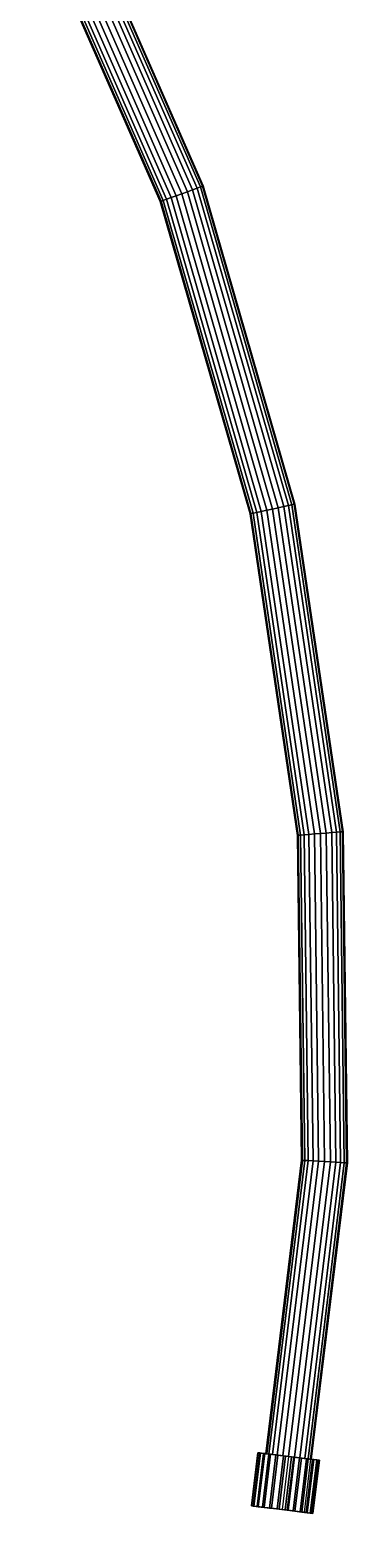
# Model space of a CAD drawing. Header units: metres. Extents: x 0.589 to 0.852, y 0.541 to 0.893.
# Drawn here: x 0.8141 to 0.8518, y 0.5407 to 0.7168 of the extents above; entities that cross this region are included whole.
import ezdxf

# ---------------------------------------------------------------- set-up
doc = ezdxf.new("R2010")
doc.units = ezdxf.units.M

msp = doc.modelspace()

# ---------------------------------------------------------------- linework, layer by layer
at = {"layer": '[0137_Black]'}
for p, q in [((0.84252, 0.54771, -0.00148), (0.84176, 0.5414, -0.00148)), ((0.84252, 0.54771, 0.0013), (0.84176, 0.5414, 0.0013)), ((0.84485, 0.54742, 0.00269), (0.84409, 0.54112, 0.00269)), ((0.84555, 0.54734, -0.00277), (0.84478, 0.54103, -0.00277)), ((0.84719, 0.54714, -0.00148), (0.84642, 0.54083, -0.00148)), ((0.84746, 0.54711, -0.00081), (0.84669, 0.5408, -0.00081))]:
    msp.add_line(p, q, dxfattribs=at)
for points, invisible_edges in [([(0.8165, 0.73299, 0.00269), (0.83151, 0.69709, 0.0026), (0.81588, 0.73266, 0.0026)], 1), ([(0.83151, 0.69709, -0.00277), (0.8165, 0.73299, -0.00287), (0.81588, 0.73266, -0.00277)], 1), ([(0.81713, 0.73331, 0.0026), (0.83217, 0.69733, 0.00269), (0.8165, 0.73299, 0.00269)], 1), ([(0.83217, 0.69733, -0.00287), (0.81713, 0.73331, -0.00277), (0.8165, 0.73299, -0.00287)], 1), ([(0.83151, 0.69709, 0.0026), (0.8165, 0.73299, 0.00269), (0.83217, 0.69733, 0.00269)], 1), ([(0.8165, 0.73299, -0.00287), (0.83151, 0.69709, -0.00277), (0.83217, 0.69733, -0.00287)], 1), ([(0.81771, 0.73362, 0.00232), (0.83283, 0.69757, 0.0026), (0.81713, 0.73331, 0.0026)], 1), ([(0.83283, 0.69757, -0.00277), (0.81771, 0.73362, -0.00249), (0.81713, 0.73331, -0.00277)], 1), ([(0.83217, 0.69733, 0.00269), (0.81713, 0.73331, 0.0026), (0.83283, 0.69757, 0.0026)], 1), ([(0.81713, 0.73331, -0.00277), (0.83217, 0.69733, -0.00287), (0.83283, 0.69757, -0.00277)], 1), ([(0.81821, 0.73388, 0.00188), (0.83345, 0.69779, 0.00232), (0.81771, 0.73362, 0.00232)], 1), ([(0.83345, 0.69779, -0.00249), (0.81821, 0.73388, -0.00205), (0.81771, 0.73362, -0.00249)], 1), ([(0.83283, 0.69757, 0.0026), (0.81771, 0.73362, 0.00232), (0.83345, 0.69779, 0.00232)], 1), ([(0.81771, 0.73362, -0.00249), (0.83283, 0.69757, -0.00277), (0.83345, 0.69779, -0.00249)], 1), ([(0.83438, 0.69813, 0.0013), (0.81821, 0.73388, 0.00188), (0.81859, 0.73408, 0.0013)], 1), ([(0.81821, 0.73388, -0.00205), (0.83438, 0.69813, -0.00148), (0.81859, 0.73408, -0.00148)], 1), ([(0.83345, 0.69779, 0.00232), (0.81821, 0.73388, 0.00188), (0.83398, 0.69799, 0.00188)], 1), ([(0.81821, 0.73388, 0.00188), (0.83438, 0.69813, 0.0013), (0.83398, 0.69799, 0.00188)], 1), ([(0.83438, 0.69813, -0.00148), (0.81821, 0.73388, -0.00205), (0.83398, 0.69799, -0.00205)], 1), ([(0.81821, 0.73388, -0.00205), (0.83345, 0.69779, -0.00249), (0.83398, 0.69799, -0.00205)], 1), ([(0.83464, 0.69822, 0.00063), (0.81859, 0.73408, 0.0013), (0.81883, 0.7342, 0.00063)], 1), ([(0.81859, 0.73408, -0.00148), (0.83464, 0.69822, -0.00081), (0.81883, 0.7342, -0.00081)], 1), ([(0.81859, 0.73408, 0.0013), (0.83464, 0.69822, 0.00063), (0.83438, 0.69813, 0.0013)], 1), ([(0.83464, 0.69822, -0.00081), (0.81859, 0.73408, -0.00148), (0.83438, 0.69813, -0.00148)], 1), ([(0.83472, 0.69826, -0.00009), (0.81883, 0.7342, 0.00063), (0.81891, 0.73425, -0.00009)], 1), ([(0.81883, 0.7342, -0.00081), (0.83472, 0.69826, -0.00009), (0.81891, 0.73425, -0.00009)], 1), ([(0.81883, 0.7342, 0.00063), (0.83472, 0.69826, -0.00009), (0.83464, 0.69822, 0.00063)], 1), ([(0.83472, 0.69826, -0.00009), (0.81883, 0.7342, -0.00081), (0.83464, 0.69822, -0.00081)], 1), ([(0.81409, 0.73173, -0.00009), (0.8297, 0.69644, -0.00081), (0.81418, 0.73177, -0.00081)], 1), ([(0.8297, 0.69644, 0.00063), (0.81409, 0.73173, -0.00009), (0.81418, 0.73177, 0.00063)], 1), ([(0.8297, 0.69644, -0.00081), (0.81409, 0.73173, -0.00009), (0.82961, 0.69641, -0.00009)], 1), ([(0.81409, 0.73173, -0.00009), (0.8297, 0.69644, 0.00063), (0.82961, 0.69641, -0.00009)], 1), ([(0.82995, 0.69653, 0.0013), (0.81418, 0.73177, 0.00063), (0.81442, 0.7319, 0.0013)], 1), ([(0.81418, 0.73177, -0.00081), (0.82995, 0.69653, -0.00148), (0.81442, 0.7319, -0.00148)], 1), ([(0.81418, 0.73177, 0.00063), (0.82995, 0.69653, 0.0013), (0.8297, 0.69644, 0.00063)], 1), ([(0.82995, 0.69653, -0.00148), (0.81418, 0.73177, -0.00081), (0.8297, 0.69644, -0.00081)], 1), ([(0.83036, 0.69668, 0.00188), (0.81442, 0.7319, 0.0013), (0.8148, 0.7321, 0.00188)], 1), ([(0.81442, 0.7319, -0.00148), (0.83036, 0.69668, -0.00205), (0.8148, 0.7321, -0.00205)], 1), ([(0.81442, 0.7319, 0.0013), (0.83036, 0.69668, 0.00188), (0.82995, 0.69653, 0.0013)], 1), ([(0.83036, 0.69668, -0.00205), (0.81442, 0.7319, -0.00148), (0.82995, 0.69653, -0.00148)], 1), ([(0.8153, 0.73236, 0.00232), (0.83036, 0.69668, 0.00188), (0.8148, 0.7321, 0.00188)], 1), ([(0.83036, 0.69668, -0.00205), (0.8153, 0.73236, -0.00249), (0.8148, 0.7321, -0.00205)], 1), ([(0.81588, 0.73266, 0.0026), (0.83089, 0.69687, 0.00232), (0.8153, 0.73236, 0.00232)], 1), ([(0.83089, 0.69687, -0.00249), (0.81588, 0.73266, -0.00277), (0.8153, 0.73236, -0.00249)], 1), ([(0.83036, 0.69668, 0.00188), (0.8153, 0.73236, 0.00232), (0.83089, 0.69687, 0.00232)], 1), ([(0.8153, 0.73236, -0.00249), (0.83036, 0.69668, -0.00205), (0.83089, 0.69687, -0.00249)], 1), ([(0.83089, 0.69687, 0.00232), (0.81588, 0.73266, 0.0026), (0.83151, 0.69709, 0.0026)], 1), ([(0.81588, 0.73266, -0.00277), (0.83089, 0.69687, -0.00249), (0.83151, 0.69709, -0.00277)], 1), ([(0.83283, 0.69757, 0.0026), (0.84294, 0.6599, 0.00269), (0.83217, 0.69733, 0.00269)], 1), ([(0.84294, 0.6599, -0.00287), (0.83283, 0.69757, -0.00277), (0.83217, 0.69733, -0.00287)], 1), ([(0.83345, 0.69779, 0.00232), (0.84362, 0.66005, 0.0026), (0.83283, 0.69757, 0.0026)], 1), ([(0.84362, 0.66005, -0.00277), (0.83345, 0.69779, -0.00249), (0.83283, 0.69757, -0.00277)], 1), ([(0.84294, 0.6599, 0.00269), (0.83283, 0.69757, 0.0026), (0.84362, 0.66005, 0.0026)], 1), ([(0.83283, 0.69757, -0.00277), (0.84294, 0.6599, -0.00287), (0.84362, 0.66005, -0.00277)], 1), ([(0.83398, 0.69799, 0.00188), (0.84427, 0.66019, 0.00232), (0.83345, 0.69779, 0.00232)], 1), ([(0.84427, 0.66019, -0.00249), (0.83398, 0.69799, -0.00205), (0.83345, 0.69779, -0.00249)], 1), ([(0.84362, 0.66005, 0.0026), (0.83345, 0.69779, 0.00232), (0.84427, 0.66019, 0.00232)], 1), ([(0.83345, 0.69779, -0.00249), (0.84362, 0.66005, -0.00277), (0.84427, 0.66019, -0.00249)], 1), ([(0.84524, 0.6604, 0.0013), (0.83398, 0.69799, 0.00188), (0.83438, 0.69813, 0.0013)], 1), ([(0.83398, 0.69799, -0.00205), (0.84524, 0.6604, -0.00148), (0.83438, 0.69813, -0.00148)], 1), ([(0.84427, 0.66019, 0.00232), (0.83398, 0.69799, 0.00188), (0.84482, 0.66031, 0.00188)], 1), ([(0.83398, 0.69799, 0.00188), (0.84524, 0.6604, 0.0013), (0.84482, 0.66031, 0.00188)], 1), ([(0.84524, 0.6604, -0.00148), (0.83398, 0.69799, -0.00205), (0.84482, 0.66031, -0.00205)], 1), ([(0.83398, 0.69799, -0.00205), (0.84427, 0.66019, -0.00249), (0.84482, 0.66031, -0.00205)], 1), ([(0.8455, 0.66046, 0.00063), (0.83438, 0.69813, 0.0013), (0.83464, 0.69822, 0.00063)], 1), ([(0.83438, 0.69813, -0.00148), (0.8455, 0.66046, -0.00081), (0.83464, 0.69822, -0.00081)], 1), ([(0.83438, 0.69813, 0.0013), (0.8455, 0.66046, 0.00063), (0.84524, 0.6604, 0.0013)], 1), ([(0.8455, 0.66046, -0.00081), (0.83438, 0.69813, -0.00148), (0.84524, 0.6604, -0.00148)], 1), ([(0.84559, 0.66048, -0.00009), (0.83464, 0.69822, 0.00063), (0.83472, 0.69826, -0.00009)], 1), ([(0.83464, 0.69822, -0.00081), (0.84559, 0.66048, -0.00009), (0.83472, 0.69826, -0.00009)], 1), ([(0.83464, 0.69822, 0.00063), (0.84559, 0.66048, -0.00009), (0.8455, 0.66046, 0.00063)], 1), ([(0.84559, 0.66048, -0.00009), (0.83464, 0.69822, -0.00081), (0.8455, 0.66046, -0.00081)], 1), ([(0.82961, 0.69641, -0.00009), (0.84037, 0.65935, -0.00081), (0.8297, 0.69644, -0.00081)], 1), ([(0.84037, 0.65935, 0.00063), (0.82961, 0.69641, -0.00009), (0.8297, 0.69644, 0.00063)], 1), ([(0.84037, 0.65935, -0.00081), (0.82961, 0.69641, -0.00009), (0.84028, 0.65933, -0.00009)], 1), ([(0.82961, 0.69641, -0.00009), (0.84037, 0.65935, 0.00063), (0.84028, 0.65933, -0.00009)], 1), ([(0.84064, 0.65941, 0.0013), (0.8297, 0.69644, 0.00063), (0.82995, 0.69653, 0.0013)], 1), ([(0.8297, 0.69644, -0.00081), (0.84064, 0.65941, -0.00148), (0.82995, 0.69653, -0.00148)], 1), ([(0.8297, 0.69644, 0.00063), (0.84064, 0.65941, 0.0013), (0.84037, 0.65935, 0.00063)], 1), ([(0.84064, 0.65941, -0.00148), (0.8297, 0.69644, -0.00081), (0.84037, 0.65935, -0.00081)], 1), ([(0.84106, 0.6595, 0.00188), (0.82995, 0.69653, 0.0013), (0.83036, 0.69668, 0.00188)], 1), ([(0.82995, 0.69653, -0.00148), (0.84106, 0.6595, -0.00205), (0.83036, 0.69668, -0.00205)], 1), ([(0.82995, 0.69653, 0.0013), (0.84106, 0.6595, 0.00188), (0.84064, 0.65941, 0.0013)], 1), ([(0.84106, 0.6595, -0.00205), (0.82995, 0.69653, -0.00148), (0.84064, 0.65941, -0.00148)], 1), ([(0.83089, 0.69687, 0.00232), (0.84106, 0.6595, 0.00188), (0.83036, 0.69668, 0.00188)], 1), ([(0.84106, 0.6595, -0.00205), (0.83089, 0.69687, -0.00249), (0.83036, 0.69668, -0.00205)], 1), ([(0.83151, 0.69709, 0.0026), (0.84161, 0.65962, 0.00232), (0.83089, 0.69687, 0.00232)], 1), ([(0.84161, 0.65962, -0.00249), (0.83151, 0.69709, -0.00277), (0.83089, 0.69687, -0.00249)], 1), ([(0.84106, 0.6595, 0.00188), (0.83089, 0.69687, 0.00232), (0.84161, 0.65962, 0.00232)], 1), ([(0.83089, 0.69687, -0.00249), (0.84106, 0.6595, -0.00205), (0.84161, 0.65962, -0.00249)], 1), ([(0.83217, 0.69733, 0.00269), (0.84225, 0.65975, 0.0026), (0.83151, 0.69709, 0.0026)], 1), ([(0.84225, 0.65975, -0.00277), (0.83217, 0.69733, -0.00287), (0.83151, 0.69709, -0.00277)], 1), ([(0.84161, 0.65962, 0.00232), (0.83151, 0.69709, 0.0026), (0.84225, 0.65975, 0.0026)], 1), ([(0.83151, 0.69709, -0.00277), (0.84161, 0.65962, -0.00249), (0.84225, 0.65975, -0.00277)], 1), ([(0.84225, 0.65975, 0.0026), (0.83217, 0.69733, 0.00269), (0.84294, 0.6599, 0.00269)], 1), ([(0.83217, 0.69733, -0.00287), (0.84225, 0.65975, -0.00277), (0.84294, 0.6599, -0.00287)], 1), ([(0.84028, 0.65933, -0.00009), (0.846, 0.62117, -0.00081), (0.84037, 0.65935, -0.00081)], 1), ([(0.846, 0.62117, 0.00063), (0.84028, 0.65933, -0.00009), (0.84037, 0.65935, 0.00063)], 1), ([(0.846, 0.62117, -0.00081), (0.84028, 0.65933, -0.00009), (0.84591, 0.62116, -0.00009)], 1), ([(0.84028, 0.65933, -0.00009), (0.846, 0.62117, 0.00063), (0.84591, 0.62116, -0.00009)], 1), ([(0.84627, 0.62119, 0.0013), (0.84037, 0.65935, 0.00063), (0.84064, 0.65941, 0.0013)], 1), ([(0.84037, 0.65935, -0.00081), (0.84627, 0.62119, -0.00148), (0.84064, 0.65941, -0.00148)], 1), ([(0.84037, 0.65935, 0.00063), (0.84627, 0.62119, 0.0013), (0.846, 0.62117, 0.00063)], 1), ([(0.84627, 0.62119, -0.00148), (0.84037, 0.65935, -0.00081), (0.846, 0.62117, -0.00081)], 1), ([(0.8467, 0.62122, 0.00188), (0.84064, 0.65941, 0.0013), (0.84106, 0.6595, 0.00188)], 1), ([(0.84064, 0.65941, -0.00148), (0.8467, 0.62122, -0.00205), (0.84106, 0.6595, -0.00205)], 1), ([(0.84064, 0.65941, 0.0013), (0.8467, 0.62122, 0.00188), (0.84627, 0.62119, 0.0013)], 1), ([(0.8467, 0.62122, -0.00205), (0.84064, 0.65941, -0.00148), (0.84627, 0.62119, -0.00148)], 1), ([(0.84161, 0.65962, 0.00232), (0.8467, 0.62122, 0.00188), (0.84106, 0.6595, 0.00188)], 1), ([(0.8467, 0.62122, -0.00205), (0.84161, 0.65962, -0.00249), (0.84106, 0.6595, -0.00205)], 1), ([(0.84225, 0.65975, 0.0026), (0.84726, 0.62127, 0.00232), (0.84161, 0.65962, 0.00232)], 1), ([(0.84726, 0.62127, -0.00249), (0.84225, 0.65975, -0.00277), (0.84161, 0.65962, -0.00249)], 1), ([(0.8467, 0.62122, 0.00188), (0.84161, 0.65962, 0.00232), (0.84726, 0.62127, 0.00232)], 1), ([(0.84161, 0.65962, -0.00249), (0.8467, 0.62122, -0.00205), (0.84726, 0.62127, -0.00249)], 1), ([(0.84294, 0.6599, 0.00269), (0.84792, 0.62132, 0.0026), (0.84225, 0.65975, 0.0026)], 1), ([(0.84792, 0.62132, -0.00277), (0.84294, 0.6599, -0.00287), (0.84225, 0.65975, -0.00277)], 1), ([(0.84726, 0.62127, 0.00232), (0.84225, 0.65975, 0.0026), (0.84792, 0.62132, 0.0026)], 1), ([(0.84225, 0.65975, -0.00277), (0.84726, 0.62127, -0.00249), (0.84792, 0.62132, -0.00277)], 1), ([(0.84362, 0.66005, 0.0026), (0.84862, 0.62137, 0.00269), (0.84294, 0.6599, 0.00269)], 1), ([(0.84862, 0.62137, -0.00287), (0.84362, 0.66005, -0.00277), (0.84294, 0.6599, -0.00287)], 1), ([(0.84792, 0.62132, 0.0026), (0.84294, 0.6599, 0.00269), (0.84862, 0.62137, 0.00269)], 1), ([(0.84294, 0.6599, -0.00287), (0.84792, 0.62132, -0.00277), (0.84862, 0.62137, -0.00287)], 1), ([(0.84427, 0.66019, 0.00232), (0.84932, 0.62143, 0.0026), (0.84362, 0.66005, 0.0026)], 1), ([(0.84932, 0.62143, -0.00277), (0.84427, 0.66019, -0.00249), (0.84362, 0.66005, -0.00277)], 1), ([(0.84862, 0.62137, 0.00269), (0.84362, 0.66005, 0.0026), (0.84932, 0.62143, 0.0026)], 1), ([(0.84362, 0.66005, -0.00277), (0.84862, 0.62137, -0.00287), (0.84932, 0.62143, -0.00277)], 1), ([(0.84482, 0.66031, 0.00188), (0.84997, 0.62148, 0.00232), (0.84427, 0.66019, 0.00232)], 1), ([(0.84997, 0.62148, -0.00249), (0.84482, 0.66031, -0.00205), (0.84427, 0.66019, -0.00249)], 1), ([(0.84932, 0.62143, 0.0026), (0.84427, 0.66019, 0.00232), (0.84997, 0.62148, 0.00232)], 1), ([(0.84427, 0.66019, -0.00249), (0.84932, 0.62143, -0.00277), (0.84997, 0.62148, -0.00249)], 1), ([(0.85097, 0.62156, 0.0013), (0.84482, 0.66031, 0.00188), (0.84524, 0.6604, 0.0013)], 1), ([(0.84482, 0.66031, -0.00205), (0.85097, 0.62156, -0.00148), (0.84524, 0.6604, -0.00148)], 1), ([(0.84997, 0.62148, 0.00232), (0.84482, 0.66031, 0.00188), (0.85054, 0.62153, 0.00188)], 1), ([(0.84482, 0.66031, 0.00188), (0.85097, 0.62156, 0.0013), (0.85054, 0.62153, 0.00188)], 1), ([(0.85097, 0.62156, -0.00148), (0.84482, 0.66031, -0.00205), (0.85054, 0.62153, -0.00205)], 1), ([(0.84482, 0.66031, -0.00205), (0.84997, 0.62148, -0.00249), (0.85054, 0.62153, -0.00205)], 1), ([(0.85124, 0.62158, 0.00063), (0.84524, 0.6604, 0.0013), (0.8455, 0.66046, 0.00063)], 1), ([(0.84524, 0.6604, -0.00148), (0.85124, 0.62158, -0.00081), (0.8455, 0.66046, -0.00081)], 1), ([(0.84524, 0.6604, 0.0013), (0.85124, 0.62158, 0.00063), (0.85097, 0.62156, 0.0013)], 1), ([(0.85124, 0.62158, -0.00081), (0.84524, 0.6604, -0.00148), (0.85097, 0.62156, -0.00148)], 1), ([(0.85133, 0.62159, -0.00009), (0.8455, 0.66046, 0.00063), (0.84559, 0.66048, -0.00009)], 1), ([(0.8455, 0.66046, -0.00081), (0.85133, 0.62159, -0.00009), (0.84559, 0.66048, -0.00009)], 1), ([(0.8455, 0.66046, 0.00063), (0.85133, 0.62159, -0.00009), (0.85124, 0.62158, 0.00063)], 1), ([(0.85133, 0.62159, -0.00009), (0.8455, 0.66046, -0.00081), (0.85124, 0.62158, -0.00081)], 1), ([(0.84591, 0.62116, -0.00009), (0.84649, 0.58257, -0.00081), (0.846, 0.62117, -0.00081)], 1), ([(0.84649, 0.58257, 0.00063), (0.84591, 0.62116, -0.00009), (0.846, 0.62117, 0.00063)], 1), ([(0.84649, 0.58257, -0.00081), (0.84591, 0.62116, -0.00009), (0.8464, 0.58258, -0.00009)], 1), ([(0.84591, 0.62116, -0.00009), (0.84649, 0.58257, 0.00063), (0.8464, 0.58258, -0.00009)], 1), ([(0.84676, 0.58256, 0.0013), (0.846, 0.62117, 0.00063), (0.84627, 0.62119, 0.0013)], 1), ([(0.846, 0.62117, -0.00081), (0.84676, 0.58256, -0.00148), (0.84627, 0.62119, -0.00148)], 1), ([(0.846, 0.62117, 0.00063), (0.84676, 0.58256, 0.0013), (0.84649, 0.58257, 0.00063)], 1), ([(0.84676, 0.58256, -0.00148), (0.846, 0.62117, -0.00081), (0.84649, 0.58257, -0.00081)], 1), ([(0.84719, 0.58254, 0.00188), (0.84627, 0.62119, 0.0013), (0.8467, 0.62122, 0.00188)], 1), ([(0.84627, 0.62119, -0.00148), (0.84719, 0.58254, -0.00205), (0.8467, 0.62122, -0.00205)], 1), ([(0.84627, 0.62119, 0.0013), (0.84719, 0.58254, 0.00188), (0.84676, 0.58256, 0.0013)], 1), ([(0.84719, 0.58254, -0.00205), (0.84627, 0.62119, -0.00148), (0.84676, 0.58256, -0.00148)], 1), ([(0.84726, 0.62127, 0.00232), (0.84719, 0.58254, 0.00188), (0.8467, 0.62122, 0.00188)], 1), ([(0.84719, 0.58254, -0.00205), (0.84726, 0.62127, -0.00249), (0.8467, 0.62122, -0.00205)], 1), ([(0.84719, 0.58254, 0.00188), (0.84726, 0.62127, 0.00232), (0.84776, 0.5825, 0.00232)], 1), ([(0.84726, 0.62127, -0.00249), (0.84719, 0.58254, -0.00205), (0.84776, 0.5825, -0.00249)], 1), ([(0.84792, 0.62132, 0.0026), (0.84776, 0.5825, 0.00232), (0.84726, 0.62127, 0.00232)], 1), ([(0.84776, 0.5825, -0.00249), (0.84792, 0.62132, -0.00277), (0.84726, 0.62127, -0.00249)], 1), ([(0.84776, 0.5825, 0.00232), (0.84792, 0.62132, 0.0026), (0.84841, 0.58247, 0.0026)], 1), ([(0.84792, 0.62132, -0.00277), (0.84776, 0.5825, -0.00249), (0.84841, 0.58247, -0.00277)], 1), ([(0.84862, 0.62137, 0.00269), (0.84841, 0.58247, 0.0026), (0.84792, 0.62132, 0.0026)], 1), ([(0.84841, 0.58247, -0.00277), (0.84862, 0.62137, -0.00287), (0.84792, 0.62132, -0.00277)], 1), ([(0.84841, 0.58247, 0.0026), (0.84862, 0.62137, 0.00269), (0.84911, 0.58243, 0.00269)], 1), ([(0.84862, 0.62137, -0.00287), (0.84841, 0.58247, -0.00277), (0.84911, 0.58243, -0.00287)], 1), ([(0.84932, 0.62143, 0.0026), (0.84911, 0.58243, 0.00269), (0.84862, 0.62137, 0.00269)], 1), ([(0.84911, 0.58243, -0.00287), (0.84932, 0.62143, -0.00277), (0.84862, 0.62137, -0.00287)], 1), ([(0.84911, 0.58243, 0.00269), (0.84932, 0.62143, 0.0026), (0.84982, 0.58239, 0.0026)], 1), ([(0.84932, 0.62143, -0.00277), (0.84911, 0.58243, -0.00287), (0.84982, 0.58239, -0.00277)], 1), ([(0.84997, 0.62148, 0.00232), (0.84982, 0.58239, 0.0026), (0.84932, 0.62143, 0.0026)], 1), ([(0.84982, 0.58239, -0.00277), (0.84997, 0.62148, -0.00249), (0.84932, 0.62143, -0.00277)], 1), ([(0.84982, 0.58239, 0.0026), (0.84997, 0.62148, 0.00232), (0.85047, 0.58236, 0.00232)], 1), ([(0.84997, 0.62148, -0.00249), (0.84982, 0.58239, -0.00277), (0.85047, 0.58236, -0.00249)], 1), ([(0.85054, 0.62153, 0.00188), (0.85047, 0.58236, 0.00232), (0.84997, 0.62148, 0.00232)], 1), ([(0.85047, 0.58236, -0.00249), (0.85054, 0.62153, -0.00205), (0.84997, 0.62148, -0.00249)], 1), ([(0.85047, 0.58236, 0.00232), (0.85054, 0.62153, 0.00188), (0.85103, 0.58233, 0.00188)], 1), ([(0.85054, 0.62153, -0.00205), (0.85047, 0.58236, -0.00249), (0.85103, 0.58233, -0.00205)], 1), ([(0.85146, 0.5823, 0.0013), (0.85054, 0.62153, 0.00188), (0.85097, 0.62156, 0.0013)], 1), ([(0.85054, 0.62153, -0.00205), (0.85146, 0.5823, -0.00148), (0.85097, 0.62156, -0.00148)], 1), ([(0.85054, 0.62153, 0.00188), (0.85146, 0.5823, 0.0013), (0.85103, 0.58233, 0.00188)], 1), ([(0.85146, 0.5823, -0.00148), (0.85054, 0.62153, -0.00205), (0.85103, 0.58233, -0.00205)], 1), ([(0.85174, 0.58229, 0.00063), (0.85097, 0.62156, 0.0013), (0.85124, 0.62158, 0.00063)], 1), ([(0.85097, 0.62156, -0.00148), (0.85174, 0.58229, -0.00081), (0.85124, 0.62158, -0.00081)], 1), ([(0.85097, 0.62156, 0.0013), (0.85174, 0.58229, 0.00063), (0.85146, 0.5823, 0.0013)], 1), ([(0.85174, 0.58229, -0.00081), (0.85097, 0.62156, -0.00148), (0.85146, 0.5823, -0.00148)], 1), ([(0.85183, 0.58228, -0.00009), (0.85124, 0.62158, 0.00063), (0.85133, 0.62159, -0.00009)], 1), ([(0.85124, 0.62158, -0.00081), (0.85183, 0.58228, -0.00009), (0.85133, 0.62159, -0.00009)], 1), ([(0.85124, 0.62158, 0.00063), (0.85183, 0.58228, -0.00009), (0.85174, 0.58229, 0.00063)], 1), ([(0.85183, 0.58228, -0.00009), (0.85124, 0.62158, -0.00081), (0.85174, 0.58229, -0.00081)], 1), ([(0.84649, 0.58257, 0.00063), (0.84216, 0.54775, -0.00009), (0.8464, 0.58258, -0.00009)], 1), ([(0.84216, 0.54775, -0.00009), (0.84649, 0.58257, -0.00081), (0.8464, 0.58258, -0.00009)], 1), ([(0.84216, 0.54775, -0.00009), (0.84649, 0.58257, 0.00063), (0.84225, 0.54774, 0.00063)], 1), ([(0.84649, 0.58257, -0.00081), (0.84216, 0.54775, -0.00009), (0.84225, 0.54774, -0.00081)], 1), ([(0.84676, 0.58256, 0.0013), (0.84225, 0.54774, 0.00063), (0.84649, 0.58257, 0.00063)], 1), ([(0.84225, 0.54774, -0.00081), (0.84676, 0.58256, -0.00148), (0.84649, 0.58257, -0.00081)], 1), ([(0.84225, 0.54774, 0.00063), (0.84676, 0.58256, 0.0013), (0.84252, 0.54771, 0.0013)], 1), ([(0.84676, 0.58256, -0.00148), (0.84225, 0.54774, -0.00081), (0.84252, 0.54771, -0.00148)], 1), ([(0.84719, 0.58254, 0.00188), (0.84252, 0.54771, 0.0013), (0.84676, 0.58256, 0.0013)], 1), ([(0.84252, 0.54771, -0.00148), (0.84719, 0.58254, -0.00205), (0.84676, 0.58256, -0.00148)], 1), ([(0.84252, 0.54771, 0.0013), (0.84719, 0.58254, 0.00188), (0.84295, 0.54765, 0.00188)], 1), ([(0.84719, 0.58254, -0.00205), (0.84252, 0.54771, -0.00148), (0.84295, 0.54765, -0.00205)], 1), ([(0.84719, 0.58254, 0.00188), (0.84351, 0.54759, 0.00232), (0.84295, 0.54765, 0.00188)], 1), ([(0.84351, 0.54759, -0.00249), (0.84719, 0.58254, -0.00205), (0.84295, 0.54765, -0.00205)], 1), ([(0.84351, 0.54759, 0.00232), (0.84719, 0.58254, 0.00188), (0.84776, 0.5825, 0.00232)], 1), ([(0.84719, 0.58254, -0.00205), (0.84351, 0.54759, -0.00249), (0.84776, 0.5825, -0.00249)], 1), ([(0.84776, 0.5825, 0.00232), (0.84416, 0.54751, 0.0026), (0.84351, 0.54759, 0.00232)], 1), ([(0.84416, 0.54751, -0.00277), (0.84776, 0.5825, -0.00249), (0.84351, 0.54759, -0.00249)], 1), ([(0.84416, 0.54751, 0.0026), (0.84776, 0.5825, 0.00232), (0.84841, 0.58247, 0.0026)], 1), ([(0.84776, 0.5825, -0.00249), (0.84416, 0.54751, -0.00277), (0.84841, 0.58247, -0.00277)], 1), ([(0.84841, 0.58247, 0.0026), (0.84485, 0.54742, 0.00269), (0.84416, 0.54751, 0.0026)], 1), ([(0.84485, 0.54742, -0.00287), (0.84841, 0.58247, -0.00277), (0.84416, 0.54751, -0.00277)], 1), ([(0.84485, 0.54742, 0.00269), (0.84841, 0.58247, 0.0026), (0.84911, 0.58243, 0.00269)], 1), ([(0.84841, 0.58247, -0.00277), (0.84485, 0.54742, -0.00287), (0.84911, 0.58243, -0.00287)], 1), ([(0.84911, 0.58243, 0.00269), (0.84555, 0.54734, 0.0026), (0.84485, 0.54742, 0.00269)], 1), ([(0.84555, 0.54734, -0.00277), (0.84911, 0.58243, -0.00287), (0.84485, 0.54742, -0.00287)], 1), ([(0.84555, 0.54734, 0.0026), (0.84911, 0.58243, 0.00269), (0.84982, 0.58239, 0.0026)], 1), ([(0.84911, 0.58243, -0.00287), (0.84555, 0.54734, -0.00277), (0.84982, 0.58239, -0.00277)], 1), ([(0.84982, 0.58239, 0.0026), (0.8462, 0.54726, 0.00232), (0.84555, 0.54734, 0.0026)], 1), ([(0.8462, 0.54726, -0.00249), (0.84982, 0.58239, -0.00277), (0.84555, 0.54734, -0.00277)], 1), ([(0.8462, 0.54726, 0.00232), (0.84982, 0.58239, 0.0026), (0.85047, 0.58236, 0.00232)], 1), ([(0.84982, 0.58239, -0.00277), (0.8462, 0.54726, -0.00249), (0.85047, 0.58236, -0.00249)], 1), ([(0.85047, 0.58236, 0.00232), (0.84676, 0.54719, 0.00188), (0.8462, 0.54726, 0.00232)], 1), ([(0.84676, 0.54719, -0.00205), (0.85047, 0.58236, -0.00249), (0.8462, 0.54726, -0.00249)], 1), ([(0.84676, 0.54719, 0.00188), (0.85047, 0.58236, 0.00232), (0.85103, 0.58233, 0.00188)], 1), ([(0.85047, 0.58236, -0.00249), (0.84676, 0.54719, -0.00205), (0.85103, 0.58233, -0.00205)], 1), ([(0.85146, 0.5823, 0.0013), (0.84676, 0.54719, 0.00188), (0.85103, 0.58233, 0.00188)], 1), ([(0.84676, 0.54719, -0.00205), (0.85146, 0.5823, -0.00148), (0.85103, 0.58233, -0.00205)], 1), ([(0.84676, 0.54719, 0.00188), (0.85146, 0.5823, 0.0013), (0.84719, 0.54714, 0.0013)], 1), ([(0.85146, 0.5823, -0.00148), (0.84676, 0.54719, -0.00205), (0.84719, 0.54714, -0.00148)], 1), ([(0.85174, 0.58229, 0.00063), (0.84719, 0.54714, 0.0013), (0.85146, 0.5823, 0.0013)], 1), ([(0.84719, 0.54714, -0.00148), (0.85174, 0.58229, -0.00081), (0.85146, 0.5823, -0.00148)], 1), ([(0.84719, 0.54714, 0.0013), (0.85174, 0.58229, 0.00063), (0.84746, 0.54711, 0.00063)], 1), ([(0.85174, 0.58229, -0.00081), (0.84719, 0.54714, -0.00148), (0.84746, 0.54711, -0.00081)], 1), ([(0.84746, 0.54711, -0.00081), (0.85183, 0.58228, -0.00009), (0.85174, 0.58229, -0.00081)], 1), ([(0.85183, 0.58228, -0.00009), (0.84746, 0.54711, 0.00063), (0.85174, 0.58229, 0.00063)], 1), ([(0.85183, 0.58228, -0.00009), (0.84746, 0.54711, -0.00081), (0.84755, 0.54709, -0.00009)], 1), ([(0.84746, 0.54711, 0.00063), (0.85183, 0.58228, -0.00009), (0.84755, 0.54709, -0.00009)], 1), ([(0.84142, 0.54784, -0.00139), (0.84043, 0.54156, -0.00045), (0.8412, 0.54787, -0.00045)], 1), ([(0.84043, 0.54156, -0.00045), (0.84123, 0.54786, 0.00052), (0.8412, 0.54787, -0.00045)], 1), ([(0.84123, 0.54786, 0.00052), (0.84043, 0.54156, -0.00045), (0.84046, 0.54156, 0.00052)], 1), ([(0.84043, 0.54156, -0.00045), (0.84142, 0.54784, -0.00139), (0.84065, 0.54154, -0.00139)], 1), ([(0.84046, 0.54156, 0.00052), (0.84151, 0.54783, 0.00144), (0.84123, 0.54786, 0.00052)], 1), ([(0.84151, 0.54783, 0.00144), (0.84046, 0.54156, 0.00052), (0.84074, 0.54152, 0.00144)], 1), ([(0.84187, 0.54778, -0.00224), (0.84065, 0.54154, -0.00139), (0.84142, 0.54784, -0.00139)], 1), ([(0.84065, 0.54154, -0.00139), (0.84187, 0.54778, -0.00224), (0.8411, 0.54148, -0.00224)], 1), ([(0.84074, 0.54152, 0.00144), (0.84202, 0.54777, 0.00226), (0.84151, 0.54783, 0.00144)], 1), ([(0.84202, 0.54777, 0.00226), (0.84074, 0.54152, 0.00144), (0.84125, 0.54146, 0.00226)], 1), ([(0.84252, 0.54771, -0.00295), (0.8411, 0.54148, -0.00224), (0.84187, 0.54778, -0.00224)], 1), ([(0.84123, 0.54786, 0.00052), (0.84216, 0.54775, -0.00009), (0.8412, 0.54787, -0.00045)], 3), ([(0.8412, 0.54787, -0.00045), (0.84216, 0.54775, -0.00009), (0.84225, 0.54774, -0.00081)], 13), ([(0.8412, 0.54787, -0.00045), (0.84225, 0.54774, -0.00081), (0.84142, 0.54784, -0.00139)], 3), ([(0.84151, 0.54783, 0.00144), (0.84252, 0.54771, 0.0013), (0.84123, 0.54786, 0.00052)], 3), ([(0.84123, 0.54786, 0.00052), (0.84252, 0.54771, 0.0013), (0.84225, 0.54774, 0.00063)], 13), ([(0.84123, 0.54786, 0.00052), (0.84225, 0.54774, 0.00063), (0.84216, 0.54775, -0.00009)], 13), ([(0.84195, 0.54138, 0.00292), (0.84202, 0.54777, 0.00226), (0.84125, 0.54146, 0.00226)], 1), ([(0.84142, 0.54784, -0.00139), (0.84225, 0.54774, -0.00081), (0.84252, 0.54771, -0.00148)], 13), ([(0.84142, 0.54784, -0.00139), (0.84252, 0.54771, -0.00148), (0.84187, 0.54778, -0.00224)], 3), ([(0.84202, 0.54777, 0.00226), (0.84295, 0.54765, 0.00188), (0.84151, 0.54783, 0.00144)], 3), ([(0.84151, 0.54783, 0.00144), (0.84295, 0.54765, 0.00188), (0.84252, 0.54771, 0.0013)], 13), ([(0.84187, 0.54778, -0.00224), (0.84252, 0.54771, -0.00148), (0.84295, 0.54765, -0.00205)], 13), ([(0.84187, 0.54778, -0.00224), (0.84295, 0.54765, -0.00205), (0.84351, 0.54759, -0.00249)], 13), ([(0.84187, 0.54778, -0.00224), (0.84351, 0.54759, -0.00249), (0.84252, 0.54771, -0.00295)], 3), ([(0.84202, 0.54777, 0.00226), (0.84195, 0.54138, 0.00292), (0.84272, 0.54768, 0.00292)], 1), ([(0.84272, 0.54768, 0.00292), (0.84416, 0.54751, 0.0026), (0.84202, 0.54777, 0.00226)], 3), ([(0.84202, 0.54777, 0.00226), (0.84416, 0.54751, 0.0026), (0.84351, 0.54759, 0.00232)], 13), ([(0.84202, 0.54777, 0.00226), (0.84351, 0.54759, 0.00232), (0.84295, 0.54765, 0.00188)], 13), ([(0.8411, 0.54148, -0.00224), (0.84252, 0.54771, -0.00295), (0.84176, 0.5414, -0.00295)], 1), ([(0.84252, 0.54771, -0.00295), (0.84257, 0.5413, -0.00346), (0.84176, 0.5414, -0.00295)], 1), ([(0.8428, 0.54128, 0.00338), (0.84272, 0.54768, 0.00292), (0.84195, 0.54138, 0.00292)], 1), ([(0.84257, 0.5413, -0.00346), (0.84252, 0.54771, -0.00295), (0.84334, 0.54761, -0.00346)], 1), ([(0.84485, 0.54742, -0.00287), (0.84699, 0.54716, -0.0031), (0.84252, 0.54771, -0.00295)], 15), ([(0.84252, 0.54771, -0.00295), (0.84699, 0.54716, -0.0031), (0.84334, 0.54761, -0.00346)], 3), ([(0.84252, 0.54771, -0.00295), (0.84351, 0.54759, -0.00249), (0.84416, 0.54751, -0.00277)], 13), ([(0.84252, 0.54771, -0.00295), (0.84416, 0.54751, -0.00277), (0.84485, 0.54742, -0.00287)], 13), ([(0.84334, 0.54761, -0.00346), (0.84349, 0.54119, -0.00374), (0.84257, 0.5413, -0.00346)], 1), ([(0.84272, 0.54768, 0.00292), (0.8428, 0.54128, 0.00338), (0.84356, 0.54758, 0.00338)], 1), ([(0.84356, 0.54758, 0.00338), (0.84637, 0.54724, 0.00328), (0.84272, 0.54768, 0.00292)], 3), ([(0.84272, 0.54768, 0.00292), (0.84637, 0.54724, 0.00328), (0.84719, 0.54714, 0.00277)], 13), ([(0.84272, 0.54768, 0.00292), (0.84719, 0.54714, 0.00277), (0.84485, 0.54742, 0.00269)], 15), ([(0.84272, 0.54768, 0.00292), (0.84485, 0.54742, 0.00269), (0.84416, 0.54751, 0.0026)], 13), ([(0.84373, 0.54116, 0.00359), (0.84356, 0.54758, 0.00338), (0.8428, 0.54128, 0.00338)], 1), ([(0.84349, 0.54119, -0.00374), (0.84334, 0.54761, -0.00346), (0.84425, 0.54749, -0.00374)], 1), ([(0.84334, 0.54761, -0.00346), (0.84699, 0.54716, -0.0031), (0.84615, 0.54726, -0.00355)], 13), ([(0.84334, 0.54761, -0.00346), (0.84615, 0.54726, -0.00355), (0.84425, 0.54749, -0.00374)], 3), ([(0.84425, 0.54749, -0.00374), (0.84444, 0.54107, -0.00377), (0.84349, 0.54119, -0.00374)], 1), ([(0.84356, 0.54758, 0.00338), (0.84373, 0.54116, 0.00359), (0.8445, 0.54747, 0.00359)], 1), ([(0.84546, 0.54735, 0.00356), (0.84356, 0.54758, 0.00338), (0.8445, 0.54747, 0.00359)], 1), ([(0.84356, 0.54758, 0.00338), (0.84546, 0.54735, 0.00356), (0.84637, 0.54724, 0.00328)], 13), ([(0.84469, 0.54104, 0.00356), (0.8445, 0.54747, 0.00359), (0.84373, 0.54116, 0.00359)], 1), ([(0.84444, 0.54107, -0.00377), (0.84425, 0.54749, -0.00374), (0.84521, 0.54738, -0.00377)], 1), ([(0.84425, 0.54749, -0.00374), (0.84615, 0.54726, -0.00355), (0.84521, 0.54738, -0.00377)], 1), ([(0.84521, 0.54738, -0.00377), (0.84538, 0.54096, -0.00355), (0.84444, 0.54107, -0.00377)], 1), ([(0.8445, 0.54747, 0.00359), (0.84469, 0.54104, 0.00356), (0.84546, 0.54735, 0.00356)], 1), ([(0.84561, 0.54093, 0.00328), (0.84546, 0.54735, 0.00356), (0.84469, 0.54104, 0.00356)], 1), ([(0.84719, 0.54714, 0.00277), (0.84555, 0.54734, 0.0026), (0.84485, 0.54742, 0.00269)], 13), ([(0.84555, 0.54734, -0.00277), (0.84699, 0.54716, -0.0031), (0.84485, 0.54742, -0.00287)], 3), ([(0.84538, 0.54096, -0.00355), (0.84521, 0.54738, -0.00377), (0.84615, 0.54726, -0.00355)], 1), ([(0.84615, 0.54726, -0.00355), (0.84622, 0.54086, -0.0031), (0.84538, 0.54096, -0.00355)], 1), ([(0.84546, 0.54735, 0.00356), (0.84561, 0.54093, 0.00328), (0.84637, 0.54724, 0.00328)], 1), ([(0.84555, 0.54734, 0.0026), (0.84719, 0.54714, 0.00277), (0.84784, 0.54706, 0.00207)], 13), ([(0.84555, 0.54734, 0.0026), (0.84784, 0.54706, 0.00207), (0.8462, 0.54726, 0.00232)], 3), ([(0.8462, 0.54726, -0.00249), (0.84699, 0.54716, -0.0031), (0.84555, 0.54734, -0.00277)], 3), ([(0.84642, 0.54083, 0.00277), (0.84637, 0.54724, 0.00328), (0.84561, 0.54093, 0.00328)], 1), ([(0.84622, 0.54086, -0.0031), (0.84615, 0.54726, -0.00355), (0.84699, 0.54716, -0.0031)], 1), ([(0.8462, 0.54726, 0.00232), (0.84784, 0.54706, 0.00207), (0.84676, 0.54719, 0.00188)], 3), ([(0.84676, 0.54719, -0.00205), (0.84769, 0.54708, -0.00244), (0.8462, 0.54726, -0.00249)], 3), ([(0.8462, 0.54726, -0.00249), (0.84769, 0.54708, -0.00244), (0.84699, 0.54716, -0.0031)], 13), ([(0.84699, 0.54716, -0.0031), (0.84692, 0.54077, -0.00244), (0.84622, 0.54086, -0.0031)], 1), ([(0.84637, 0.54724, 0.00328), (0.84642, 0.54083, 0.00277), (0.84719, 0.54714, 0.00277)], 1), ([(0.84642, 0.54083, 0.00277), (0.84784, 0.54706, 0.00207), (0.84719, 0.54714, 0.00277)], 1), ([(0.84784, 0.54706, 0.00207), (0.84642, 0.54083, 0.00277), (0.84707, 0.54075, 0.00207)], 1), ([(0.84676, 0.54719, 0.00188), (0.84784, 0.54706, 0.00207), (0.84829, 0.547, 0.00121)], 13), ([(0.84676, 0.54719, 0.00188), (0.84829, 0.547, 0.00121), (0.84719, 0.54714, 0.0013)], 3), ([(0.84719, 0.54714, -0.00148), (0.8482, 0.54701, -0.00162), (0.84676, 0.54719, -0.00205)], 3), ([(0.84676, 0.54719, -0.00205), (0.8482, 0.54701, -0.00162), (0.84769, 0.54708, -0.00244)], 13), ([(0.84692, 0.54077, -0.00244), (0.84699, 0.54716, -0.0031), (0.84769, 0.54708, -0.00244)], 1), ([(0.8482, 0.54701, -0.00162), (0.84692, 0.54077, -0.00244), (0.84769, 0.54708, -0.00244)], 1), ([(0.84692, 0.54077, -0.00244), (0.8482, 0.54701, -0.00162), (0.84743, 0.54071, -0.00162)], 1), ([(0.84707, 0.54075, 0.00207), (0.84829, 0.547, 0.00121), (0.84784, 0.54706, 0.00207)], 1), ([(0.84829, 0.547, 0.00121), (0.84707, 0.54075, 0.00207), (0.84753, 0.5407, 0.00121)], 1), ([(0.84719, 0.54714, 0.0013), (0.84829, 0.547, 0.00121), (0.84746, 0.54711, 0.00063)], 3), ([(0.84746, 0.54711, -0.00081), (0.8482, 0.54701, -0.00162), (0.84719, 0.54714, -0.00148)], 3), ([(0.84848, 0.54698, -0.00069), (0.84743, 0.54071, -0.00162), (0.8482, 0.54701, -0.00162)], 1), ([(0.84743, 0.54071, -0.00162), (0.84848, 0.54698, -0.00069), (0.84771, 0.54068, -0.00069)], 1), ([(0.84746, 0.54711, 0.00063), (0.84829, 0.547, 0.00121), (0.84851, 0.54698, 0.00027)], 13), ([(0.84746, 0.54711, 0.00063), (0.84851, 0.54698, 0.00027), (0.84755, 0.54709, -0.00009)], 3), ([(0.84755, 0.54709, -0.00009), (0.84848, 0.54698, -0.00069), (0.84746, 0.54711, -0.00081)], 3), ([(0.84746, 0.54711, -0.00081), (0.84848, 0.54698, -0.00069), (0.8482, 0.54701, -0.00162)], 13), ([(0.84753, 0.5407, 0.00121), (0.84851, 0.54698, 0.00027), (0.84829, 0.547, 0.00121)], 1), ([(0.84851, 0.54698, 0.00027), (0.84753, 0.5407, 0.00121), (0.84774, 0.54067, 0.00027)], 1), ([(0.84755, 0.54709, -0.00009), (0.84851, 0.54698, 0.00027), (0.84848, 0.54698, -0.00069)], 13), ([(0.84851, 0.54698, 0.00027), (0.84771, 0.54068, -0.00069), (0.84848, 0.54698, -0.00069)], 1), ([(0.84771, 0.54068, -0.00069), (0.84851, 0.54698, 0.00027), (0.84774, 0.54067, 0.00027)], 1), ([(0.84774, 0.54067, 0.00027), (0.84046, 0.54156, 0.00052), (0.84043, 0.54156, -0.00045)], 13), ([(0.84774, 0.54067, 0.00027), (0.84043, 0.54156, -0.00045), (0.84771, 0.54068, -0.00069)], 3), ([(0.84771, 0.54068, -0.00069), (0.84043, 0.54156, -0.00045), (0.84065, 0.54154, -0.00139)], 13), ([(0.84753, 0.5407, 0.00121), (0.84074, 0.54152, 0.00144), (0.84046, 0.54156, 0.00052)], 13), ([(0.84753, 0.5407, 0.00121), (0.84046, 0.54156, 0.00052), (0.84774, 0.54067, 0.00027)], 3), ([(0.84771, 0.54068, -0.00069), (0.84065, 0.54154, -0.00139), (0.84743, 0.54071, -0.00162)], 3), ([(0.84743, 0.54071, -0.00162), (0.84065, 0.54154, -0.00139), (0.8411, 0.54148, -0.00224)], 13), ([(0.84707, 0.54075, 0.00207), (0.84125, 0.54146, 0.00226), (0.84074, 0.54152, 0.00144)], 13), ([(0.84707, 0.54075, 0.00207), (0.84074, 0.54152, 0.00144), (0.84753, 0.5407, 0.00121)], 3), ([(0.84743, 0.54071, -0.00162), (0.8411, 0.54148, -0.00224), (0.84692, 0.54077, -0.00244)], 3), ([(0.84692, 0.54077, -0.00244), (0.8411, 0.54148, -0.00224), (0.84176, 0.5414, -0.00295)], 13), ([(0.84642, 0.54083, 0.00277), (0.84195, 0.54138, 0.00292), (0.84125, 0.54146, 0.00226)], 13), ([(0.84642, 0.54083, 0.00277), (0.84125, 0.54146, 0.00226), (0.84707, 0.54075, 0.00207)], 3), ([(0.84692, 0.54077, -0.00244), (0.84176, 0.5414, -0.00295), (0.84622, 0.54086, -0.0031)], 3), ([(0.84622, 0.54086, -0.0031), (0.84176, 0.5414, -0.00295), (0.84257, 0.5413, -0.00346)], 13), ([(0.84561, 0.54093, 0.00328), (0.8428, 0.54128, 0.00338), (0.84195, 0.54138, 0.00292)], 13), ([(0.84561, 0.54093, 0.00328), (0.84195, 0.54138, 0.00292), (0.84642, 0.54083, 0.00277)], 3), ([(0.84622, 0.54086, -0.0031), (0.84257, 0.5413, -0.00346), (0.84538, 0.54096, -0.00355)], 3), ([(0.84538, 0.54096, -0.00355), (0.84257, 0.5413, -0.00346), (0.84349, 0.54119, -0.00374)], 13), ([(0.8428, 0.54128, 0.00338), (0.84469, 0.54104, 0.00356), (0.84373, 0.54116, 0.00359)], 1), ([(0.84469, 0.54104, 0.00356), (0.8428, 0.54128, 0.00338), (0.84561, 0.54093, 0.00328)], 3), ([(0.84538, 0.54096, -0.00355), (0.84349, 0.54119, -0.00374), (0.84444, 0.54107, -0.00377)], 1)]:
    msp.add_3dface(points, dxfattribs=dict(at, invisible_edges=invisible_edges))

doc.saveas('drawing.dxf')
